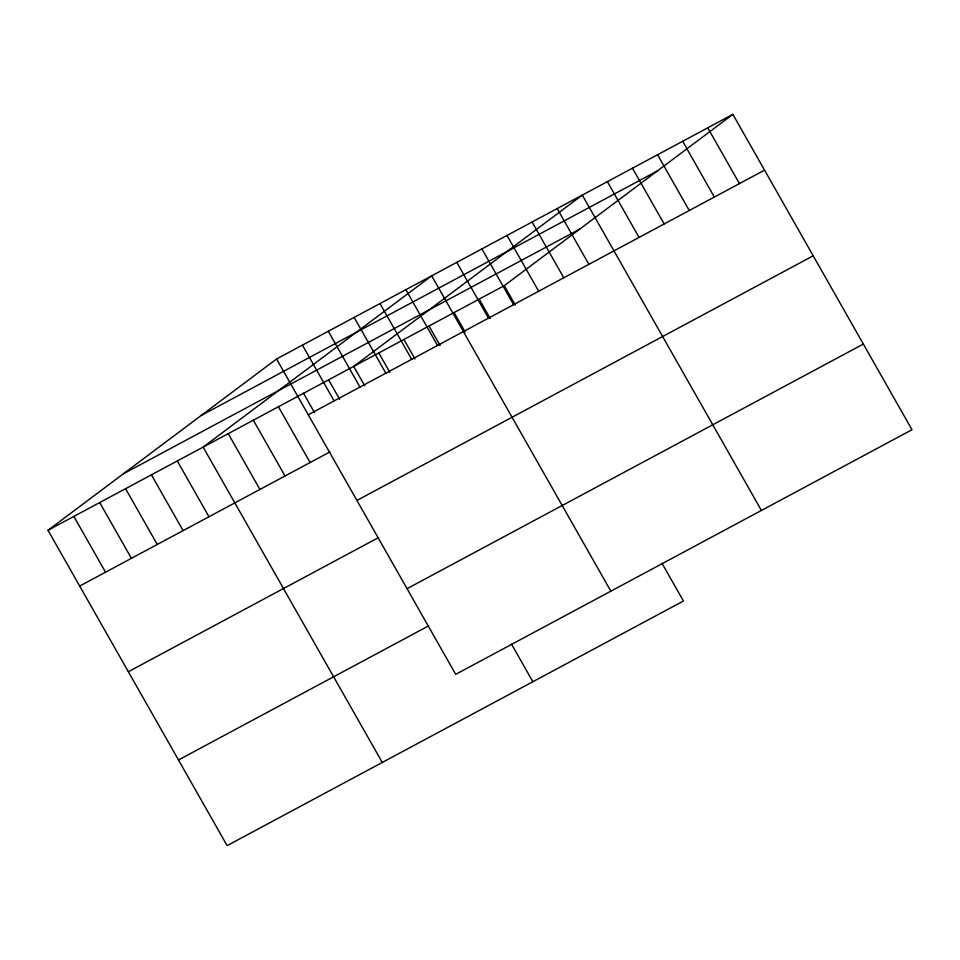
<?xml version="1.0" encoding="UTF-8"?>
<svg xmlns="http://www.w3.org/2000/svg" width="960" height="960" viewBox="0 0 960 960"><rect width="100%" height="100%" fill="white"/><g stroke="black" fill="none" stroke-linecap="round" stroke-linejoin="round"><path stroke-width="1.44" d="M662.052 563.364L683.436 601.008L227.136 845.628L48 530.28L276.564 358.992L732.864 114.372L912 429.72L455.712 674.34L276.564 358.992M48 530.28L504.288 285.66L732.864 114.372M201.144 415.524L657.432 170.892M123.432 473.76L579.72 229.128M308.256 414.78L764.544 170.148M79.692 586.056L329.928 451.908M356.916 500.436L813.204 255.804M128.352 671.712L378.588 537.564M407.052 588.684L863.34 344.064M178.476 759.972L428.724 625.812M707.76 127.824L739.452 183.612M682.668 141.288L714.348 197.064M657.576 154.74L689.256 210.516M632.472 168.192L664.164 223.968M607.38 181.644L639.06 237.42M761.424 510.444L582.288 195.096L353.712 366.384L364.764 385.836M557.184 208.56L588.876 264.336M532.092 222.012L563.772 277.788M507 235.464L538.68 291.24M504.288 285.66L515.34 305.112M481.896 248.916L513.588 304.692M479.196 299.112L490.248 318.564M456.804 262.368L488.484 318.144M454.104 312.564L465.156 332.028M610.848 591.168L431.712 275.82L203.136 447.108L382.284 762.456M429 326.016L440.052 345.48M405.852 289.692L437.532 345.468M403.908 339.48L414.96 358.932M379.992 303.552L411.684 359.328M378.816 352.932L389.868 372.384M354.132 317.412L385.824 373.188M511.476 644.088L532.86 681.732M328.284 331.272L359.964 387.048M328.62 379.836L339.672 399.3M302.424 345.132L334.116 400.908M303.528 393.288L314.58 412.752M278.424 406.752L310.116 462.528M253.332 420.204L285.012 475.98M228.24 433.656L259.92 489.432M177.288 460.968L208.968 516.744M151.428 474.828L183.108 530.616M125.568 488.7L157.26 544.476M99.708 502.56L131.4 558.336M73.86 516.42L105.54 572.196"/></g></svg>
